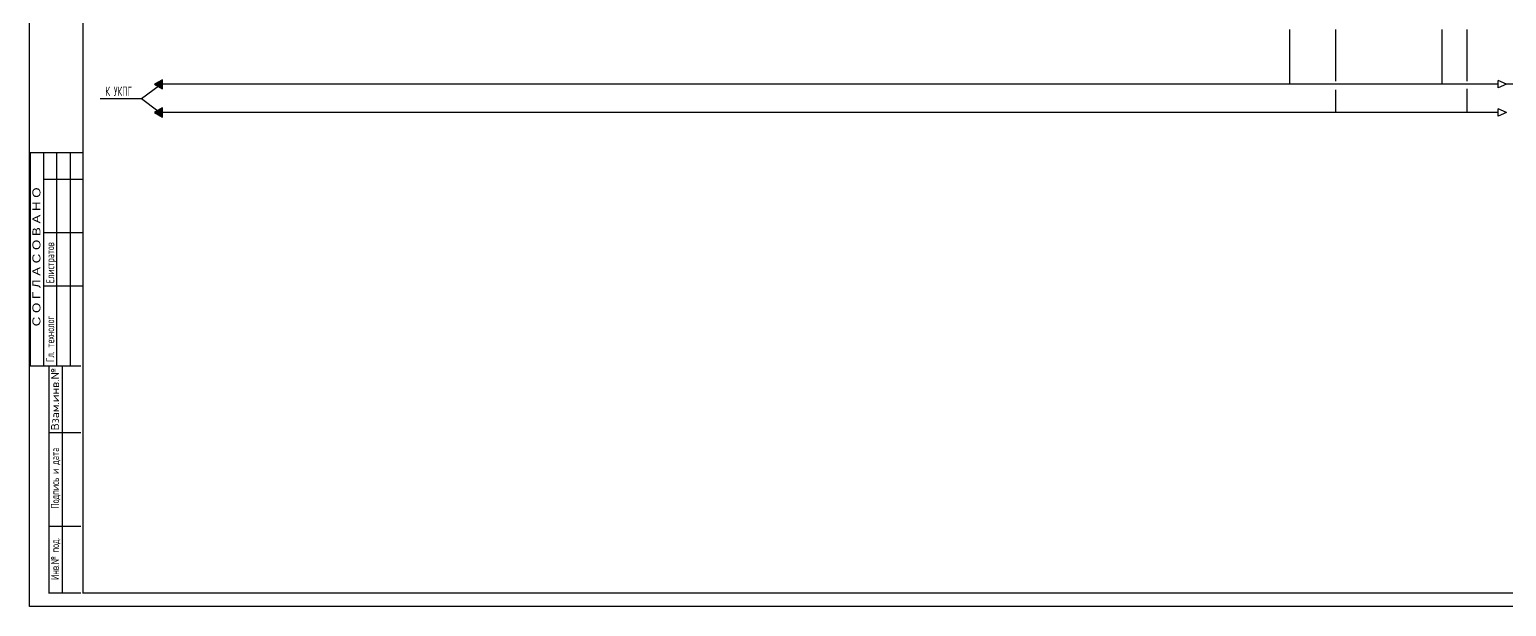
# Model space of a CAD drawing. Extents: x 0 to 841, y 0 to 594.
# Drawn here: x 0 to 554, y 0 to 216 of the extents above; entities that cross this region are included whole.
import ezdxf
from ezdxf.enums import TextEntityAlignment as Align

# ---------------------------------------------------------------- set-up
doc = ezdxf.new("R2010")
doc.units = 0
doc.layers.get('0').update_dxf_attribs({"linetype": 'CONTINUOUS'})
doc.styles.add('ESKD', font='eskd_u.shx', dxfattribs={"width": 0.8, "height": 3.5})
doc.styles.add('R', font='RUS')

msp = doc.modelspace()

# ---------------------------------------------------------------- linework, layer by layer
at = {"color": 7, "linetype": 'Continuous'}
for p, q in [((0, 0), (0, 594)), ((841, 0), (0, 0))]:
    msp.add_line(p, q, dxfattribs=at)
for p, q in [((472.42, 216.12), (472.42, 195.61)), ((489.75, 216.12), (489.75, 196.76)), ((529.54, 216.12), (529.54, 195.61)), ((538.95, 216.12), (538.95, 196.76)), ((550.73, 195.61), (94.66, 195.61)), ((538.95, 193.95), (538.95, 185.04)), ((572.77, 195.61), (553.8, 195.61)), ((489.75, 193.51), (489.75, 185.04)), ((550.73, 185.04), (94.66, 185.04)), ((10.25, 90.06), (10.25, 170.06)), ((15.25, 170.06), (15.25, 90.06))]:
    msp.add_line(p, q)
at = {"ltscale": 0.6}
for p, q in [((42, 190.33), (48.64, 195.21)), ((94.66, 195.61), (49.82, 195.61)), ((550.73, 194.23), (550.73, 196.99)), ((553.8, 195.61), (550.73, 196.99)), ((553.8, 195.61), (550.73, 194.23)), ((26.54, 190.33), (42, 190.33)), ((42, 190.33), (48.1, 185.72)), ((94.66, 185.04), (49.82, 185.04)), ((553.8, 185.04), (550.73, 186.42)), ((550.73, 183.65), (550.73, 186.42)), ((553.8, 185.04), (550.73, 183.65))]:
    msp.add_line(p, q, dxfattribs=at)
at = {"color": 7, "linetype": 'Continuous', "const_width": 0.5}
msp.add_lwpolyline([(20, 5), (20, 589), (836, 589), (836, 5)], close=True, dxfattribs=at)
at = {"ltscale": 0.6}
for points in [[(46.82, 195.61), (49.82, 193.88), (49.82, 197.34)], [(46.82, 185.04), (49.82, 183.3), (49.82, 186.77)]]:
    msp.add_lwpolyline(points, close=True, dxfattribs=at)
at = {"const_width": 0.5}
for points in [[(5.25, 90.06), (0.25, 90.06), (0.25, 170.06), (5.25, 170.06)], [(8.25, 90.06), (5.25, 90.06), (5.25, 170.06), (20.25, 170.06)], [(20.25, 160.06), (5.25, 160.06)], [(5.25, 140.06), (20.25, 140.06)], [(20.25, 120.06), (5.25, 120.06)], [(19.25, 5.06), (7.25, 5.06), (7.25, 90.06), (19.25, 90.06)], [(12.25, 5.06), (12.25, 90.06)], [(19.25, 65.06), (7.25, 65.06)], [(7.25, 30.06), (19.25, 30.06)]]:
    msp.add_lwpolyline(points, dxfattribs=at)
at = {"ltscale": 0.6}
for points in [[(49.82, 193.88), (49.82, 197.34), (46.82, 195.61)], [(49.82, 183.3), (49.82, 186.77), (46.82, 185.04)]]:
    msp.add_solid(points, dxfattribs=at)

# ---------------------------------------------------------------- texts
at = {"ltscale": 0.6, "style": 'ESKD', "width": 0.8}
msp.add_text('К УКПГ', height=3.5, dxfattribs=at).set_placement((28.45, 191.25))
for s, style, width, p, p2 in [('С О Г Л А С О В А Н О', 'R', 0.881356, (4.08, 104.97), (4.08, 156.97)), ('Взам.инв.№', 'ESKD', 1.110668, (11.06, 65.96), (11.06, 89.36))]:
    msp.add_text(s, height=3, rotation=90, dxfattribs=dict(style=style, width=width)).set_placement(p, p2, align=Align.FIT)
at = {"color": 7, "linetype": 'Continuous', "style": 'ESKD'}
for s, width, p in [('Елистратов', 0.75, (9.25, 121.06)), ('Гл. технолог', 0.8, (9.25, 91.56))]:
    msp.add_text(s, height=3, rotation=90, dxfattribs=dict(at, width=width)).set_placement(p)
at = {"style": 'ESKD', "width": 0.8}
for s, p in [('Подпись и дата', (11.06, 48.08)), ('Инв.№ под.', (11.06, 17.87))]:
    msp.add_text(s, height=3, rotation=90, dxfattribs=at).set_placement(p, align=Align.CENTER)

doc.saveas('drawing.dxf')
